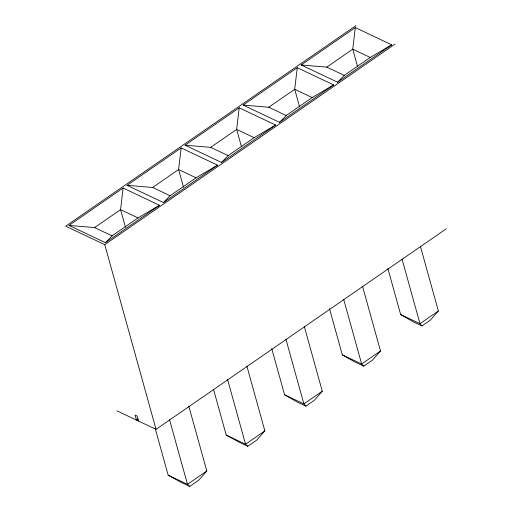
<?xml version="1.0" encoding="UTF-8"?>
<svg xmlns="http://www.w3.org/2000/svg" width="512" height="512" viewBox="0 0 512 512"><rect width="100%" height="100%" fill="white"/><g stroke="black" fill="none" stroke-linecap="round" stroke-linejoin="round"><path stroke-width="0.77" d="M123.11 188.045L68.998 225.44L105.402 242.675L159.52 205.28L123.11 188.045L120.557 209.645L125.472 227.341M181.158 147.93L127.046 185.325L163.45 202.56L217.568 165.165L181.158 147.93L178.605 169.53L183.52 187.226M239.206 107.814L185.094 145.21L221.498 162.445L275.616 125.05L239.206 107.814L236.653 129.414L241.357 146.342M297.254 67.699L243.142 105.094L279.552 122.33L333.664 84.934L297.254 67.699L294.701 89.299L299.616 107.002M355.302 27.584L301.19 64.979L337.6 82.214L391.712 44.819L355.302 27.584L352.749 49.184L357.664 66.886M304.314 326.573L322.266 391.213L314.349 400.294L305.882 406.144L296.986 401.933L284.557 394.765L271.731 348.595M420.41 246.342L438.362 310.982L430.445 320.064L421.984 325.92L413.082 321.702L400.653 314.541L387.827 268.365M362.541 286.336L380.493 350.976L372.448 360.147L363.77 366.144L354.867 361.933L342.317 354.854L329.498 308.678M188.858 406.355L206.81 470.995L198.643 480.256L189.747 486.4L180.851 482.189L168.173 475.194L155.136 428.25M246.906 366.24L264.858 430.886L256.691 440.141L247.795 446.285L238.899 442.074L226.221 435.078L213.613 389.677M105.402 242.675L112.064 235.853L138.022 217.914L159.52 205.28M163.45 202.56L170.112 195.738L196.07 177.798L217.568 165.165M221.498 162.445L228.16 155.622L254.118 137.683L275.616 125.05M279.552 122.33L286.208 115.507L312.166 97.568L333.664 84.934M337.6 82.214L344.256 75.392L370.214 57.453L391.712 44.819M355.949 25.6L65.702 226.17L104.762 244.659L156.051 429.35L446.298 228.781M68.998 225.44L94.598 227.584L120.557 209.645L138.022 217.914M127.046 185.325L152.646 187.469L178.605 169.53L196.07 177.798M185.094 145.21L210.694 147.354L236.653 129.414L254.118 137.683M243.142 105.094L268.742 107.238L294.701 89.299L312.166 97.568M301.19 64.979L326.79 67.123L352.749 49.184L370.214 57.453M104.762 244.659L395.002 44.09M138.266 418.906L136.525 420.109L135.123 415.053L137.075 415.974L138.477 421.03M206.81 470.995L187.494 484.346L168.173 475.194M264.858 430.886L245.549 444.23L226.221 435.078M322.266 391.213L303.885 403.917L284.557 394.765M380.493 350.976L361.645 364L342.317 354.854M438.362 310.982L419.981 323.686L400.653 314.541M326.79 67.123L344.256 75.392M268.742 107.238L286.208 115.507M210.694 147.354L228.16 155.622M152.646 187.469L170.112 195.738M94.598 227.584L112.064 235.853M116.998 410.861L156.051 429.35M247.795 446.285L245.549 444.23L227.597 379.584M189.747 486.4L187.494 484.346L169.542 419.699M363.77 366.144L361.645 364L343.693 299.36M421.984 325.92L419.981 323.686L402.029 259.046M305.882 406.144L303.885 403.917L285.933 339.277"/></g></svg>
